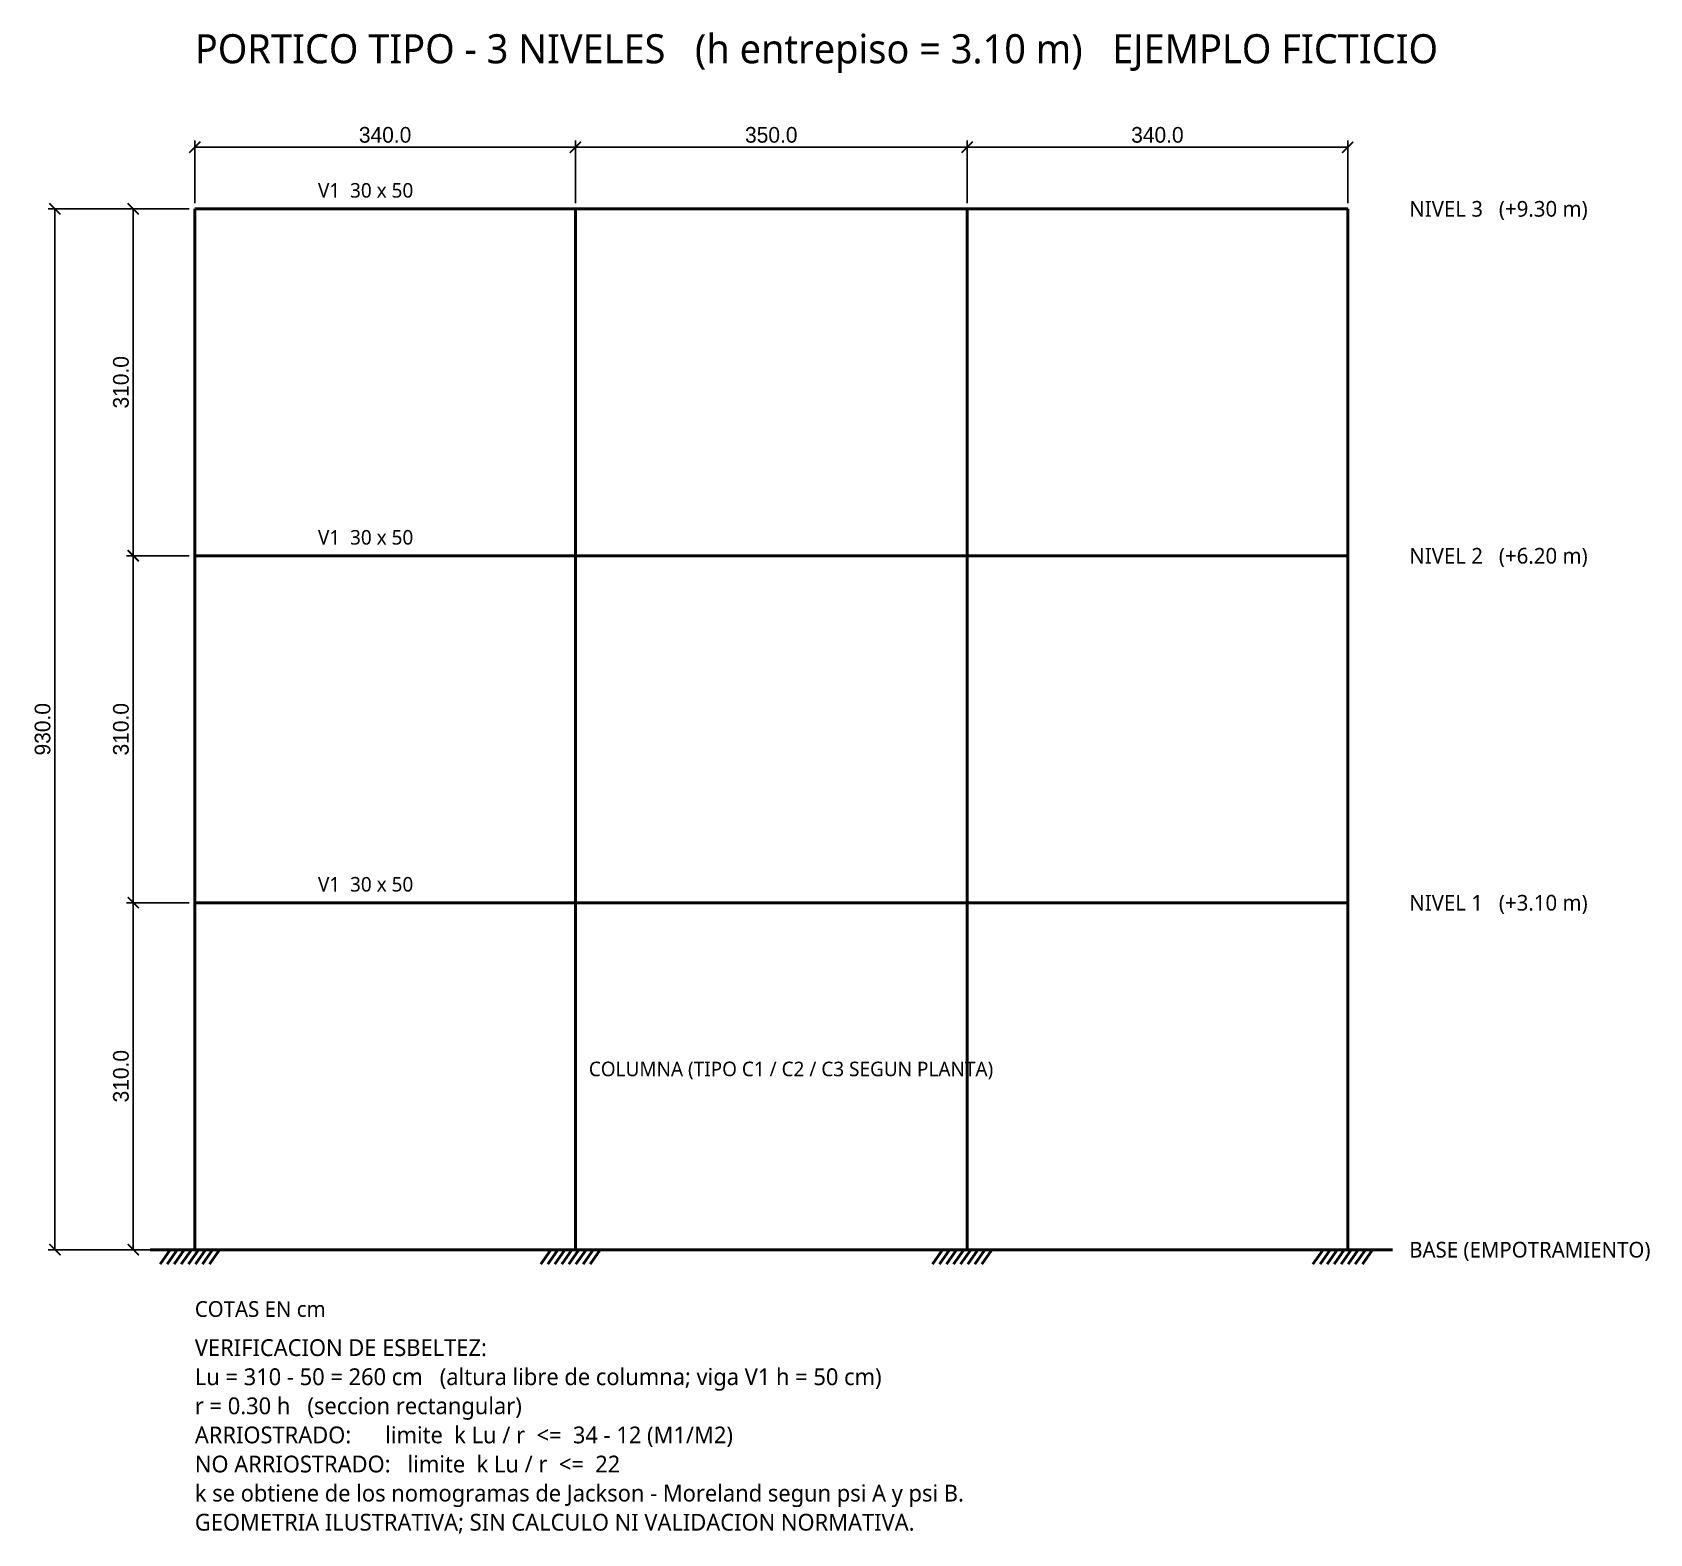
# Model space of a CAD drawing. Header units: centimetres. Extents: x -145 to 1300, y -254 to 1088.
import ezdxf

# ---------------------------------------------------------------- set-up
doc = ezdxf.new("R2010")
doc.units = ezdxf.units.CM
for name, color, linetype, lineweight in [('COTAS', 4, 'CONTINUOUS', 18), ('HORMIGON', 7, 'CONTINUOUS', 50), ('TEXTO', 7, 'CONTINUOUS', 18)]:
    doc.layers.add(name, color=color, linetype=linetype, lineweight=lineweight)
doc.styles.add('OpenSans', font='OpenSans-Regular.ttf')
doc.dimstyles.new('ESQ', dxfattribs={"dimtxt": 1.5, "dimasz": 1.2, "dimexe": 0.8, "dimexo": 0.6, "dimgap": 0.5, "dimtad": 1, "dimdec": 1, "dimzin": 0, "dimdsep": 46, "dimblk": 'ARCHTICK', "dimcen": 2.5, "dimclrd": 4, "dimclre": 4, "dimclrt": 4, "dimazin": 3, "dimtfac": 1, "dimtmove": 0, "dimatfit": 3})

# ---------------------------------------------------------------- blocks, each defined once
blk = doc.blocks.new('_ARCHTICK')
at = {"color": 0, "linetype": 'BYBLOCK', "const_width": 0.15}
blk.add_lwpolyline([(-0.5, -0.5), (0.5, 0.5)], dxfattribs=at)

msp = doc.modelspace()

# ---------------------------------------------------------------- linework, layer by layer
at = {"layer": 'HORMIGON'}
for p, q in [((0, 0), (0, 930)), ((0, 930), (1030, 930)), ((340, 0), (340, 930)), ((690, 0), (690, 930)), ((1030, 0), (1030, 930)), ((0, 620), (1030, 620)), ((0, 310), (1030, 310)), ((-40, 0), (1070, 0)), ((-22, 0), (-31, -13)), ((-15.7, 0), (-24.7, -13)), ((-9.4, 0), (-18.4, -13)), ((-3.1, 0), (-12.1, -13)), ((3.2, 0), (-5.8, -13)), ((9.5, 0), (0.5, -13)), ((15.8, 0), (6.8, -13)), ((22.1, 0), (13.1, -13)), ((318, 0), (309, -13)), ((324.3, 0), (315.3, -13)), ((330.6, 0), (321.6, -13)), ((336.9, 0), (327.9, -13)), ((343.2, 0), (334.2, -13)), ((349.5, 0), (340.5, -13)), ((355.8, 0), (346.8, -13)), ((362.1, 0), (353.1, -13)), ((668, 0), (659, -13)), ((674.3, 0), (665.3, -13)), ((680.6, 0), (671.6, -13)), ((686.9, 0), (677.9, -13)), ((693.2, 0), (684.2, -13)), ((699.5, 0), (690.5, -13)), ((705.8, 0), (696.8, -13)), ((712.1, 0), (703.1, -13)), ((1008, 0), (999, -13)), ((1014.3, 0), (1005.3, -13)), ((1020.6, 0), (1011.6, -13)), ((1026.9, 0), (1017.9, -13)), ((1033.2, 0), (1024.2, -13)), ((1039.5, 0), (1030.5, -13)), ((1045.8, 0), (1036.8, -13)), ((1052.1, 0), (1043.1, -13))]:
    msp.add_line(p, q, dxfattribs=at)
at = {"layer": 'HORMIGON', "const_width": 2}
for points in [[(-22, 0), (22, 0)], [(318, 0), (362, 0)], [(668, 0), (712, 0)], [(1008, 0), (1052, 0)]]:
    msp.add_lwpolyline(points, dxfattribs=at)

# ---------------------------------------------------------------- texts
at = {"layer": 'TEXTO', "style": 'OpenSans'}
for s, height, p in [('PORTICO TIPO - 3 NIVELES   (h entrepiso = 3.10 m)   EJEMPLO FICTICIO', 26, (0, 1060)), ('V1  30 x 50', 13, (110, 940)), ('NIVEL 3   (+9.30 m)', 14, (1085, 923)), ('V1  30 x 50', 13, (110, 630)), ('NIVEL 2   (+6.20 m)', 14, (1085, 613)), ('V1  30 x 50', 13, (110, 320)), ('NIVEL 1   (+3.10 m)', 14, (1085, 303)), ('COLUMNA (TIPO C1 / C2 / C3 SEGUN PLANTA)', 13, (352, 155)), ('BASE (EMPOTRAMIENTO)', 14, (1085, -7)), ('COTAS EN cm', 14, (0, -60)), ('VERIFICACION DE ESBELTEZ:', 15, (0, -95)), ('Lu = 310 - 50 = 260 cm   (altura libre de columna; viga V1 h = 50 cm)', 15, (0, -121)), ('r = 0.30 h   (seccion rectangular)', 15, (0, -147)), ('ARRIOSTRADO:      limite  k Lu / r  <=  34 - 12 (M1/M2)', 15, (0, -173)), ('NO ARRIOSTRADO:   limite  k Lu / r  <=  22', 15, (0, -199)), ('k se obtiene de los nomogramas de Jackson - Moreland segun psi A y psi B.', 15, (0, -225)), ('GEOMETRIA ILUSTRATIVA; SIN CALCULO NI VALIDACION NORMATIVA.', 15, (0, -251))]:
    msp.add_text(s, height=height, dxfattribs=at).set_placement(p)

# ---------------------------------------------------------------- dimensions: what is measured, and where the dimension line sits
at = {"layer": 'COTAS'}
for base, p1, p2 in [((0, 985), (0, 930), (340, 930)), ((340, 985), (340, 930), (690, 930)), ((690, 985), (690, 930), (1030, 930))]:
    msp.add_linear_dim(base=base, p1=p1, p2=p2, dimstyle='ESQ', override={"dimtxt": 14, "dimasz": 10, "dimexe": 6, "dimexo": 5, "dimgap": 4}, dxfattribs=at).render()
for base, p1, p2 in [((-125, 0), (0, 0), (0, 930)), ((-55, 620), (0, 620), (0, 930)), ((-55, 310), (0, 310), (0, 620)), ((-55, 0), (0, 0), (0, 310))]:
    msp.add_linear_dim(base=base, p1=p1, p2=p2, angle=90, dimstyle='ESQ', override={"dimtxt": 14, "dimasz": 10, "dimexe": 6, "dimexo": 5, "dimgap": 4}, dxfattribs=at).render()

doc.saveas('drawing.dxf')
